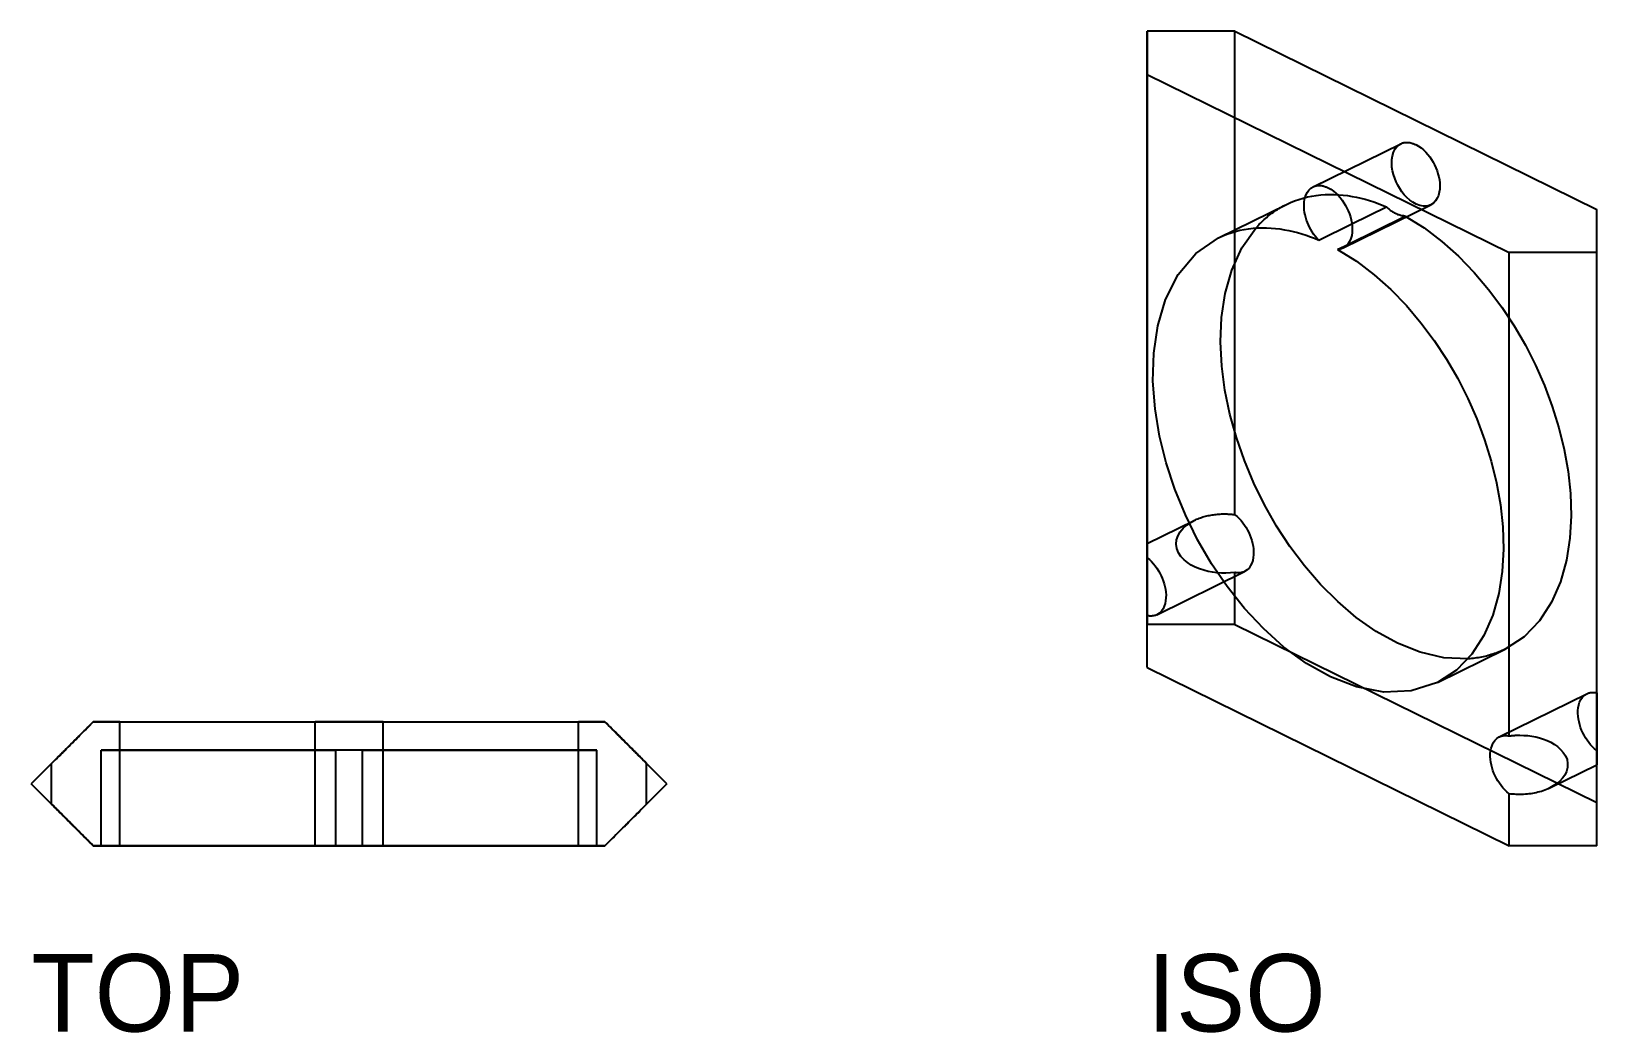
# Model space of a CAD drawing. Header units: millimetres. Extents: x 0 to 258, y -45 to 64.
# Drawn here: x 0 to 50.5, y 31.5 to 63.8 of the extents above; entities that cross this region are included whole.
import ezdxf

# ---------------------------------------------------------------- set-up
doc = ezdxf.new("R2010")
doc.units = ezdxf.units.MM
for name, color, linetype in [('ISO_HIDDEN', 8, 'CONTINUOUS'), ('ISO_VISIBLE', 7, 'Continuous'), ('TOP_HIDDEN', 8, 'CONTINUOUS'), ('TOP_VISIBLE', 7, 'Continuous')]:
    doc.layers.add(name, color=color, linetype=linetype)

msp = doc.modelspace()

# ---------------------------------------------------------------- linework, layer by layer
at = {"layer": 'ISO_HIDDEN'}
for points in [[(36.015, 63.791), (36.015, 44.642)], [(38.843, 48.187), (38.843, 63.791)], [(41.368, 58.769), (44.196, 60.162)], [(45.168, 58.188), (45.051, 58.151), (44.928, 58.146), (44.808, 58.168), (44.693, 58.213), (44.586, 58.273), (44.486, 58.345), (44.394, 58.427), (44.31, 58.517), (44.234, 58.613), (44.165, 58.715), (44.103, 58.821), (44.048, 58.932), (44.002, 59.046), (43.963, 59.163), (43.934, 59.282), (43.914, 59.404), (43.905, 59.526), (43.908, 59.649), (43.926, 59.771), (43.961, 59.889), (44.016, 59.998), (44.095, 60.093), (44.196, 60.162)], [(44.196, 60.162), (44.216, 60.171), (44.236, 60.179), (44.257, 60.186), (44.278, 60.192), (44.3, 60.197), (44.321, 60.201), (44.343, 60.204), (44.365, 60.206), (44.387, 60.206), (44.409, 60.206), (44.431, 60.205), (44.452, 60.203), (44.474, 60.2), (44.496, 60.196), (44.517, 60.192), (44.539, 60.187), (44.56, 60.181), (44.581, 60.174), (44.601, 60.167), (44.622, 60.159), (44.642, 60.151), (44.662, 60.142), (44.682, 60.133)], [(44.682, 60.133), (44.77, 60.083), (44.853, 60.025), (44.93, 59.96), (45.003, 59.889), (45.07, 59.814), (45.132, 59.734), (45.19, 59.651), (45.242, 59.564), (45.289, 59.475), (45.331, 59.383), (45.368, 59.289), (45.399, 59.193), (45.425, 59.095), (45.444, 58.995), (45.456, 58.895), (45.46, 58.794), (45.455, 58.693), (45.441, 58.593), (45.415, 58.495), (45.376, 58.402), (45.322, 58.316), (45.252, 58.243), (45.168, 58.188)], [(38.32, 57.126), (40.505, 58.202)], [(39.522, 57.441), (39.558, 57.482), (39.595, 57.522), (39.632, 57.561), (39.671, 57.6), (39.709, 57.638), (39.749, 57.676), (39.789, 57.713), (39.829, 57.749), (39.87, 57.785), (39.912, 57.819), (39.954, 57.854), (39.997, 57.887), (40.041, 57.92), (40.085, 57.952), (40.129, 57.983), (40.175, 58.013), (40.22, 58.043), (40.266, 58.071), (40.313, 58.099), (40.36, 58.126), (40.408, 58.152), (40.456, 58.178), (40.505, 58.202)], [(40.505, 58.202), (40.636, 58.263), (40.77, 58.318), (40.907, 58.366), (41.046, 58.407), (41.186, 58.443), (41.328, 58.471), (41.472, 58.494), (41.616, 58.51), (41.76, 58.52), (41.905, 58.524), (42.05, 58.523), (42.195, 58.516), (42.339, 58.503), (42.483, 58.486), (42.626, 58.463), (42.768, 58.436), (42.91, 58.404), (43.05, 58.368), (43.189, 58.327), (43.327, 58.283), (43.464, 58.235), (43.599, 58.183), (43.733, 58.128)], [(42.339, 56.796), (45.168, 58.188)], [(42.618, 57.579), (43.733, 58.128)], [(44.344, 57.828), (44.313, 57.827), (44.283, 57.829), (44.253, 57.833), (44.223, 57.837), (44.193, 57.844), (44.164, 57.852), (44.135, 57.861), (44.106, 57.871), (44.078, 57.883), (44.05, 57.895), (44.023, 57.909), (43.996, 57.923), (43.97, 57.938), (43.944, 57.955), (43.919, 57.971), (43.894, 57.989), (43.869, 58.007), (43.846, 58.026), (43.822, 58.045), (43.799, 58.065), (43.777, 58.086), (43.755, 58.107), (43.733, 58.128)], [(42.484, 56.912), (44.344, 57.828)], [(44.344, 57.828), (44.954, 57.445), (45.528, 57.009), (46.065, 56.528), (46.565, 56.01), (47.031, 55.461), (47.462, 54.883), (47.858, 54.281), (48.219, 53.657), (48.545, 53.015), (48.835, 52.355), (49.087, 51.68), (49.3, 50.992), (49.471, 50.292), (49.597, 49.582), (49.673, 48.866), (49.695, 48.146), (49.655, 47.427), (49.544, 46.715), (49.352, 46.021), (49.067, 45.36), (48.677, 44.755), (48.176, 44.239), (47.572, 43.848)], [(50.521, 42.438), (50.521, 58.041)], [(36.015, 47.256), (37.528, 48.001)], [(38.843, 46.32), (38.698, 46.308), (38.554, 46.297), (38.409, 46.302), (38.263, 46.308), (38.12, 46.33), (37.977, 46.353), (37.837, 46.392), (37.698, 46.434), (37.566, 46.493), (37.435, 46.557), (37.315, 46.639), (37.204, 46.731), (37.102, 46.834), (37.027, 46.958), (36.974, 47.092), (36.95, 47.234), (36.958, 47.379), (37.009, 47.515), (37.083, 47.638), (37.175, 47.75), (37.283, 47.846), (37.404, 47.927), (37.528, 48.001)], [(37.528, 48.001), (37.568, 48.02), (37.607, 48.037), (37.648, 48.054), (37.688, 48.07), (37.729, 48.085), (37.771, 48.099), (37.812, 48.112), (37.854, 48.124), (37.896, 48.136), (37.938, 48.146), (37.981, 48.156), (38.024, 48.165), (38.066, 48.173), (38.109, 48.18), (38.152, 48.186), (38.196, 48.192), (38.239, 48.197), (38.282, 48.201), (38.326, 48.205), (38.369, 48.207), (38.413, 48.209), (38.456, 48.21), (38.5, 48.211)], [(38.5, 48.211), (38.515, 48.211), (38.53, 48.211), (38.545, 48.21), (38.56, 48.21), (38.575, 48.21), (38.59, 48.209), (38.605, 48.209), (38.62, 48.208), (38.635, 48.207), (38.65, 48.206), (38.665, 48.206), (38.679, 48.204), (38.694, 48.203), (38.709, 48.202), (38.724, 48.201), (38.739, 48.199), (38.754, 48.198), (38.769, 48.196), (38.784, 48.195), (38.799, 48.193), (38.813, 48.191), (38.828, 48.189), (38.843, 48.187)], [(38.843, 48.187), (38.914, 48.128), (38.981, 48.064), (39.043, 47.996), (39.101, 47.925), (39.155, 47.85), (39.205, 47.772), (39.251, 47.692), (39.292, 47.609), (39.329, 47.525), (39.362, 47.439), (39.39, 47.351), (39.413, 47.261), (39.431, 47.171), (39.443, 47.079), (39.449, 46.987), (39.448, 46.895), (39.439, 46.803), (39.421, 46.712), (39.393, 46.624), (39.353, 46.541), (39.301, 46.465), (39.235, 46.401), (39.157, 46.351)], [(36.015, 47.256), (36.015, 47.244), (36.015, 47.233), (36.015, 47.221), (36.015, 47.209), (36.015, 47.198), (36.015, 47.186), (36.015, 47.174), (36.015, 47.162), (36.015, 47.151), (36.015, 47.139), (36.015, 47.127), (36.015, 47.116), (36.015, 47.104), (36.015, 47.092), (36.015, 47.081), (36.015, 47.069), (36.015, 47.057), (36.015, 47.046), (36.015, 47.034), (36.015, 47.022), (36.015, 47.011), (36.015, 46.999), (36.015, 46.987)], [(36.015, 46.987), (36.015, 46.979), (36.015, 46.97), (36.015, 46.962), (36.015, 46.954), (36.015, 46.945), (36.015, 46.937), (36.015, 46.929), (36.015, 46.92), (36.015, 46.912), (36.015, 46.904), (36.015, 46.895), (36.015, 46.887), (36.015, 46.878), (36.015, 46.87), (36.015, 46.862), (36.015, 46.853), (36.015, 46.845), (36.015, 46.837), (36.015, 46.828), (36.015, 46.82), (36.015, 46.811), (36.015, 46.803), (36.015, 46.795)], [(36.329, 44.958), (39.157, 46.351)], [(39.157, 46.351), (39.145, 46.345), (39.132, 46.34), (39.119, 46.334), (39.106, 46.33), (39.092, 46.326), (39.079, 46.322), (39.065, 46.318), (39.052, 46.315), (39.038, 46.313), (39.024, 46.311), (39.01, 46.309), (38.996, 46.308), (38.982, 46.307), (38.968, 46.307), (38.954, 46.307), (38.94, 46.307), (38.926, 46.308), (38.912, 46.309), (38.898, 46.31), (38.884, 46.312), (38.871, 46.314), (38.857, 46.317), (38.843, 46.32)], [(38.843, 44.642), (38.843, 46.32)], [(36.015, 43.25), (36.015, 44.642)], [(38.843, 44.642), (36.015, 44.642)], [(38.843, 44.642), (50.521, 38.893)], [(45.387, 42.772), (47.572, 43.848)], [(47.572, 43.848), (47.523, 43.824), (47.474, 43.801), (47.424, 43.78), (47.374, 43.759), (47.323, 43.739), (47.272, 43.72), (47.221, 43.701), (47.17, 43.684), (47.118, 43.668), (47.066, 43.652), (47.013, 43.638), (46.961, 43.624), (46.908, 43.611), (46.855, 43.599), (46.801, 43.588), (46.748, 43.578), (46.694, 43.569), (46.64, 43.561), (46.587, 43.554), (46.533, 43.547), (46.478, 43.541), (46.424, 43.537), (46.37, 43.533)], [(50.206, 42.406), (50.219, 42.412), (50.232, 42.418), (50.245, 42.423), (50.258, 42.427), (50.272, 42.432), (50.285, 42.436), (50.299, 42.439), (50.312, 42.442), (50.326, 42.444), (50.34, 42.446), (50.354, 42.448), (50.368, 42.449), (50.382, 42.45), (50.396, 42.45), (50.41, 42.45), (50.424, 42.45), (50.438, 42.449), (50.452, 42.448), (50.466, 42.447), (50.479, 42.445), (50.493, 42.443), (50.507, 42.44), (50.521, 42.438)], [(50.521, 42.438), (50.521, 42.431), (50.521, 42.425), (50.521, 42.419), (50.521, 42.412), (50.521, 42.406), (50.521, 42.4), (50.521, 42.393), (50.521, 42.387), (50.521, 42.381), (50.521, 42.374), (50.521, 42.368), (50.521, 42.362), (50.521, 42.355), (50.521, 42.349), (50.521, 42.343), (50.521, 42.337), (50.521, 42.33), (50.521, 42.324), (50.521, 42.318), (50.521, 42.311), (50.521, 42.305), (50.521, 42.299), (50.521, 42.292)], [(47.378, 41.014), (50.206, 42.406)], [(50.521, 40.57), (50.45, 40.629), (50.383, 40.693), (50.321, 40.761), (50.263, 40.833), (50.209, 40.908), (50.159, 40.985), (50.113, 41.065), (50.072, 41.148), (50.035, 41.232), (50.002, 41.319), (49.974, 41.407), (49.951, 41.496), (49.933, 41.587), (49.921, 41.678), (49.915, 41.77), (49.916, 41.863), (49.925, 41.954), (49.943, 42.045), (49.971, 42.133), (50.011, 42.216), (50.063, 42.292), (50.129, 42.357), (50.206, 42.406)], [(50.521, 42.292), (50.521, 42.197), (50.521, 42.102), (50.521, 42.007), (50.521, 41.913), (50.521, 41.818), (50.521, 41.723), (50.521, 41.628), (50.521, 41.533), (50.521, 41.438), (50.521, 41.343), (50.521, 41.248), (50.521, 41.153), (50.521, 41.058), (50.521, 40.963), (50.521, 40.868), (50.521, 40.773), (50.521, 40.678), (50.521, 40.583), (50.521, 40.488), (50.521, 40.394), (50.521, 40.299), (50.521, 40.204), (50.521, 40.109)], [(50.521, 40.109), (50.521, 40.129), (50.521, 40.149), (50.521, 40.169), (50.521, 40.189), (50.521, 40.209), (50.521, 40.229), (50.521, 40.249), (50.521, 40.269), (50.521, 40.289), (50.521, 40.309), (50.521, 40.329), (50.521, 40.349), (50.521, 40.369), (50.521, 40.389), (50.521, 40.41), (50.521, 40.43), (50.521, 40.45), (50.521, 40.47), (50.521, 40.49), (50.521, 40.51), (50.521, 40.53), (50.521, 40.55), (50.521, 40.57)], [(50.521, 38.893), (50.521, 40.57)], [(49.007, 39.364), (50.521, 40.109)], [(50.521, 37.5), (50.521, 38.893)]]:
    msp.add_lwpolyline(points, dxfattribs=at)
at = {"layer": 'ISO_VISIBLE'}
for points in [[(36.015, 62.398), (36.015, 63.791)], [(38.843, 63.791), (36.015, 63.791)], [(38.843, 63.791), (50.521, 58.041)], [(36.015, 46.795), (36.015, 62.398)], [(36.015, 62.398), (47.692, 56.649)], [(41.548, 57.052), (41.491, 57.114), (41.437, 57.179), (41.386, 57.247), (41.339, 57.318), (41.296, 57.39), (41.256, 57.464), (41.219, 57.541), (41.187, 57.619), (41.158, 57.698), (41.132, 57.779), (41.112, 57.861), (41.095, 57.943), (41.083, 58.027), (41.077, 58.111), (41.076, 58.196), (41.082, 58.28), (41.094, 58.364), (41.115, 58.446), (41.144, 58.525), (41.184, 58.599), (41.234, 58.667), (41.296, 58.725), (41.368, 58.769)], [(41.368, 58.769), (41.388, 58.779), (41.408, 58.787), (41.429, 58.794), (41.45, 58.8), (41.471, 58.805), (41.493, 58.808), (41.515, 58.811), (41.536, 58.813), (41.558, 58.814), (41.58, 58.814), (41.602, 58.812), (41.624, 58.81), (41.646, 58.808), (41.667, 58.804), (41.689, 58.799), (41.71, 58.794), (41.731, 58.788), (41.752, 58.782), (41.773, 58.775), (41.793, 58.767), (41.814, 58.758), (41.834, 58.749), (41.854, 58.74)], [(41.854, 58.74), (41.942, 58.69), (42.024, 58.632), (42.102, 58.568), (42.174, 58.497), (42.242, 58.421), (42.304, 58.342), (42.361, 58.258), (42.413, 58.172), (42.461, 58.082), (42.503, 57.99), (42.54, 57.896), (42.571, 57.8), (42.596, 57.702), (42.615, 57.603), (42.627, 57.502), (42.631, 57.401), (42.627, 57.3), (42.613, 57.2), (42.587, 57.102), (42.548, 57.009), (42.494, 56.924), (42.424, 56.851), (42.339, 56.796)], [(50.521, 56.649), (50.521, 58.041)], [(45.387, 42.772), (44.538, 42.498), (43.646, 42.462), (42.768, 42.627), (41.933, 42.948), (41.153, 43.385), (40.429, 43.912), (39.763, 44.509), (39.151, 45.162), (38.594, 45.863), (38.091, 46.602), (37.641, 47.376), (37.246, 48.179), (36.907, 49.007), (36.627, 49.858), (36.412, 50.726), (36.267, 51.609), (36.2, 52.502), (36.223, 53.396), (36.353, 54.281), (36.608, 55.138), (37.013, 55.935), (37.585, 56.62), (38.32, 57.126)], [(38.32, 57.126), (38.451, 57.187), (38.585, 57.242), (38.722, 57.29), (38.861, 57.332), (39.001, 57.367), (39.143, 57.395), (39.287, 57.418), (39.431, 57.434), (39.575, 57.444), (39.72, 57.448), (39.865, 57.447), (40.01, 57.44), (40.154, 57.427), (40.298, 57.41), (40.441, 57.387), (40.583, 57.36), (40.725, 57.328), (40.865, 57.292), (41.004, 57.252), (41.142, 57.207), (41.279, 57.159), (41.414, 57.108), (41.548, 57.052)], [(46.37, 43.533), (45.586, 43.566), (44.821, 43.744), (44.091, 44.036), (43.404, 44.418), (42.762, 44.87), (42.163, 45.379), (41.607, 45.935), (41.093, 46.531), (40.621, 47.159), (40.19, 47.817), (39.8, 48.5), (39.453, 49.205), (39.149, 49.931), (38.891, 50.673), (38.68, 51.431), (38.522, 52.201), (38.42, 52.98), (38.382, 53.766), (38.415, 54.551), (38.531, 55.328), (38.744, 56.085), (39.07, 56.8), (39.522, 57.441)], [(41.548, 57.052), (42.618, 57.579)], [(42.159, 56.752), (42.484, 56.912)], [(42.339, 56.796), (42.332, 56.792), (42.325, 56.789), (42.317, 56.786), (42.31, 56.783), (42.302, 56.78), (42.294, 56.777), (42.287, 56.774), (42.279, 56.772), (42.271, 56.769), (42.263, 56.767), (42.256, 56.765), (42.248, 56.763), (42.24, 56.761), (42.232, 56.76), (42.224, 56.758), (42.216, 56.757), (42.208, 56.756), (42.2, 56.755), (42.191, 56.754), (42.183, 56.753), (42.175, 56.753), (42.167, 56.752), (42.159, 56.752)], [(42.159, 56.752), (42.769, 56.369), (43.343, 55.933), (43.88, 55.453), (44.381, 54.935), (44.846, 54.385), (45.277, 53.807), (45.673, 53.205), (46.034, 52.582), (46.36, 51.939), (46.65, 51.279), (46.902, 50.604), (47.115, 49.916), (47.286, 49.216), (47.412, 48.507), (47.488, 47.79), (47.51, 47.07), (47.47, 46.351), (47.359, 45.639), (47.167, 44.945), (46.882, 44.284), (46.492, 43.679), (45.991, 43.163), (45.387, 42.772)], [(47.692, 41.045), (47.692, 56.649)], [(50.521, 56.649), (47.692, 56.649)], [(50.521, 37.5), (50.521, 56.649)], [(36.015, 44.927), (36.015, 45.028), (36.015, 45.13), (36.015, 45.231), (36.015, 45.332), (36.015, 45.433), (36.015, 45.535), (36.015, 45.636), (36.015, 45.737), (36.015, 45.838), (36.015, 45.94), (36.015, 46.041), (36.015, 46.142), (36.015, 46.243), (36.015, 46.345), (36.015, 46.446), (36.015, 46.547), (36.015, 46.648), (36.015, 46.75), (36.015, 46.851), (36.015, 46.952), (36.015, 47.053), (36.015, 47.155), (36.015, 47.256)], [(36.015, 46.795), (36.086, 46.736), (36.152, 46.672), (36.215, 46.604), (36.273, 46.532), (36.327, 46.457), (36.377, 46.379), (36.422, 46.299), (36.464, 46.217), (36.501, 46.132), (36.534, 46.046), (36.562, 45.958), (36.585, 45.869), (36.603, 45.778), (36.615, 45.687), (36.621, 45.594), (36.619, 45.502), (36.61, 45.41), (36.592, 45.32), (36.564, 45.232), (36.525, 45.149), (36.472, 45.073), (36.407, 45.008), (36.329, 44.958)], [(36.329, 44.958), (36.316, 44.952), (36.304, 44.947), (36.29, 44.942), (36.277, 44.937), (36.264, 44.933), (36.25, 44.929), (36.237, 44.926), (36.223, 44.923), (36.209, 44.92), (36.196, 44.918), (36.182, 44.917), (36.168, 44.915), (36.154, 44.915), (36.14, 44.914), (36.126, 44.914), (36.112, 44.915), (36.098, 44.915), (36.084, 44.916), (36.07, 44.918), (36.056, 44.92), (36.042, 44.922), (36.028, 44.924), (36.015, 44.927)], [(36.015, 43.25), (36.015, 44.927)], [(36.015, 43.25), (47.692, 37.5)], [(47.692, 39.177), (47.621, 39.236), (47.555, 39.3), (47.493, 39.368), (47.434, 39.44), (47.38, 39.515), (47.33, 39.593), (47.285, 39.673), (47.243, 39.755), (47.206, 39.84), (47.173, 39.926), (47.145, 40.014), (47.122, 40.103), (47.104, 40.194), (47.092, 40.285), (47.087, 40.378), (47.088, 40.47), (47.097, 40.562), (47.115, 40.652), (47.143, 40.74), (47.182, 40.823), (47.235, 40.899), (47.3, 40.964), (47.378, 41.014)], [(47.378, 41.014), (47.391, 41.02), (47.404, 41.025), (47.417, 41.03), (47.43, 41.035), (47.443, 41.039), (47.457, 41.043), (47.47, 41.046), (47.484, 41.049), (47.498, 41.052), (47.512, 41.054), (47.525, 41.055), (47.539, 41.057), (47.553, 41.057), (47.567, 41.058), (47.581, 41.058), (47.595, 41.057), (47.609, 41.057), (47.623, 41.056), (47.637, 41.054), (47.651, 41.052), (47.665, 41.05), (47.679, 41.048), (47.692, 41.045)], [(47.692, 41.045), (47.707, 41.047), (47.722, 41.049), (47.737, 41.051), (47.752, 41.052), (47.767, 41.054), (47.782, 41.056), (47.796, 41.057), (47.811, 41.059), (47.826, 41.06), (47.841, 41.061), (47.856, 41.062), (47.871, 41.063), (47.886, 41.064), (47.901, 41.065), (47.916, 41.066), (47.931, 41.066), (47.946, 41.067), (47.961, 41.067), (47.976, 41.068), (47.991, 41.068), (48.006, 41.068), (48.021, 41.069), (48.036, 41.069)], [(48.036, 41.069), (48.166, 41.062), (48.296, 41.054), (48.424, 41.034), (48.553, 41.013), (48.679, 40.979), (48.804, 40.943), (48.924, 40.893), (49.043, 40.841), (49.154, 40.772), (49.261, 40.698), (49.358, 40.611), (49.442, 40.512), (49.513, 40.404), (49.563, 40.284), (49.584, 40.156), (49.579, 40.027), (49.55, 39.901), (49.495, 39.783), (49.417, 39.679), (49.329, 39.584), (49.229, 39.5), (49.12, 39.43), (49.007, 39.364)], [(49.007, 39.364), (48.954, 39.339), (48.9, 39.316), (48.846, 39.294), (48.791, 39.275), (48.735, 39.256), (48.679, 39.24), (48.622, 39.225), (48.565, 39.211), (48.508, 39.199), (48.451, 39.189), (48.393, 39.179), (48.335, 39.172), (48.277, 39.165), (48.218, 39.161), (48.16, 39.157), (48.101, 39.155), (48.043, 39.154), (47.984, 39.154), (47.926, 39.157), (47.867, 39.16), (47.809, 39.164), (47.751, 39.17), (47.692, 39.177)], [(47.692, 37.5), (47.692, 39.177)], [(50.521, 37.5), (47.692, 37.5)]]:
    msp.add_lwpolyline(points, dxfattribs=at)
at = {"layer": 'TOP_HIDDEN'}
for points in [[(2, 41.5), (0, 39.5)], [(2, 41.5), (1.942, 41.442), (1.883, 41.383), (1.825, 41.325), (1.766, 41.266), (1.708, 41.208), (1.65, 41.15), (1.591, 41.091), (1.533, 41.033), (1.475, 40.975), (1.416, 40.916), (1.358, 40.858), (1.299, 40.799), (1.241, 40.741), (1.183, 40.683), (1.124, 40.624), (1.066, 40.566), (1.008, 40.508), (0.949, 40.449), (0.891, 40.391), (0.832, 40.332), (0.774, 40.274), (0.716, 40.216), (0.657, 40.157)], [(1.757, 41.257), (1.768, 41.268), (1.778, 41.278), (1.789, 41.289), (1.8, 41.3), (1.81, 41.31), (1.821, 41.321), (1.831, 41.331), (1.842, 41.342), (1.852, 41.352), (1.863, 41.363), (1.873, 41.373), (1.884, 41.384), (1.895, 41.395), (1.905, 41.405), (1.916, 41.416), (1.926, 41.426), (1.937, 41.437), (1.947, 41.447), (1.958, 41.458), (1.968, 41.468), (1.979, 41.479), (1.989, 41.489), (2, 41.5)], [(2, 41.5), (18.515, 41.5)], [(2, 41.5), (2.037, 41.5), (2.075, 41.5), (2.112, 41.5), (2.149, 41.5), (2.186, 41.5), (2.224, 41.5), (2.261, 41.5), (2.298, 41.5), (2.335, 41.5), (2.373, 41.5), (2.41, 41.5), (2.447, 41.5), (2.485, 41.5), (2.522, 41.5), (2.559, 41.5), (2.596, 41.5), (2.634, 41.5), (2.671, 41.5), (2.708, 41.5), (2.746, 41.5), (2.783, 41.5), (2.82, 41.5), (2.857, 41.5)], [(2.857, 41.5), (2.82, 41.5), (2.783, 41.5), (2.746, 41.5), (2.708, 41.5), (2.671, 41.5), (2.634, 41.5), (2.596, 41.5), (2.559, 41.5), (2.522, 41.5), (2.485, 41.5), (2.447, 41.5), (2.41, 41.5), (2.373, 41.5), (2.335, 41.5), (2.298, 41.5), (2.261, 41.5), (2.224, 41.5), (2.186, 41.5), (2.149, 41.5), (2.112, 41.5), (2.075, 41.5), (2.037, 41.5), (2, 41.5)], [(2.857, 37.5), (2.857, 41.5)], [(11.357, 41.5), (11.262, 41.5), (11.166, 41.5), (11.07, 41.5), (10.975, 41.5), (10.879, 41.5), (10.783, 41.5), (10.688, 41.5), (10.592, 41.5), (10.496, 41.5), (10.401, 41.5), (10.305, 41.5), (10.21, 41.5), (10.114, 41.5), (10.018, 41.5), (9.923, 41.5), (9.827, 41.5), (9.731, 41.5), (9.636, 41.5), (9.54, 41.5), (9.444, 41.5), (9.349, 41.5), (9.253, 41.5), (9.157, 41.5)], [(9.157, 41.5), (9.205, 41.5), (9.253, 41.5), (9.301, 41.5), (9.349, 41.5), (9.396, 41.5), (9.444, 41.5), (9.492, 41.5), (9.54, 41.5), (9.588, 41.5), (9.636, 41.5), (9.683, 41.5), (9.731, 41.5), (9.779, 41.5), (9.827, 41.5), (9.875, 41.5), (9.923, 41.5), (9.97, 41.5), (10.018, 41.5), (10.066, 41.5), (10.114, 41.5), (10.162, 41.5), (10.21, 41.5), (10.257, 41.5)], [(9.157, 37.5), (9.157, 41.5)], [(10.257, 41.5), (10.305, 41.5), (10.353, 41.5), (10.401, 41.5), (10.449, 41.5), (10.496, 41.5), (10.544, 41.5), (10.592, 41.5), (10.64, 41.5), (10.688, 41.5), (10.736, 41.5), (10.783, 41.5), (10.831, 41.5), (10.879, 41.5), (10.927, 41.5), (10.975, 41.5), (11.023, 41.5), (11.07, 41.5), (11.118, 41.5), (11.166, 41.5), (11.214, 41.5), (11.262, 41.5), (11.31, 41.5), (11.357, 41.5)], [(11.357, 37.5), (11.357, 41.5)], [(18.515, 41.5), (18.477, 41.5), (18.44, 41.5), (18.403, 41.5), (18.366, 41.5), (18.328, 41.5), (18.291, 41.5), (18.254, 41.5), (18.217, 41.5), (18.179, 41.5), (18.142, 41.5), (18.105, 41.5), (18.067, 41.5), (18.03, 41.5), (17.993, 41.5), (17.956, 41.5), (17.918, 41.5), (17.881, 41.5), (17.844, 41.5), (17.806, 41.5), (17.769, 41.5), (17.732, 41.5), (17.695, 41.5), (17.657, 41.5)], [(17.657, 41.5), (17.695, 41.5), (17.732, 41.5), (17.769, 41.5), (17.806, 41.5), (17.844, 41.5), (17.881, 41.5), (17.918, 41.5), (17.956, 41.5), (17.993, 41.5), (18.03, 41.5), (18.067, 41.5), (18.105, 41.5), (18.142, 41.5), (18.179, 41.5), (18.217, 41.5), (18.254, 41.5), (18.291, 41.5), (18.328, 41.5), (18.366, 41.5), (18.403, 41.5), (18.44, 41.5), (18.477, 41.5), (18.515, 41.5)], [(17.657, 37.5), (17.657, 41.5)], [(20.515, 39.5), (18.515, 41.5)], [(19.857, 40.157), (19.799, 40.216), (19.741, 40.274), (19.682, 40.332), (19.624, 40.391), (19.565, 40.449), (19.507, 40.508), (19.449, 40.566), (19.39, 40.624), (19.332, 40.683), (19.274, 40.741), (19.215, 40.799), (19.157, 40.858), (19.098, 40.916), (19.04, 40.975), (18.982, 41.033), (18.923, 41.091), (18.865, 41.15), (18.807, 41.208), (18.748, 41.266), (18.69, 41.325), (18.631, 41.383), (18.573, 41.442), (18.515, 41.5)], [(18.515, 41.5), (18.525, 41.489), (18.536, 41.479), (18.546, 41.468), (18.557, 41.458), (18.567, 41.447), (18.578, 41.437), (18.589, 41.426), (18.599, 41.416), (18.61, 41.405), (18.62, 41.395), (18.631, 41.384), (18.641, 41.373), (18.652, 41.363), (18.662, 41.352), (18.673, 41.342), (18.684, 41.331), (18.694, 41.321), (18.705, 41.31), (18.715, 41.3), (18.726, 41.289), (18.736, 41.278), (18.747, 41.268), (18.757, 41.257)], [(0.657, 40.157), (0.705, 40.205), (0.753, 40.253), (0.801, 40.301), (0.849, 40.349), (0.896, 40.396), (0.944, 40.444), (0.992, 40.492), (1.04, 40.54), (1.088, 40.588), (1.136, 40.636), (1.183, 40.683), (1.231, 40.731), (1.279, 40.779), (1.327, 40.827), (1.375, 40.875), (1.423, 40.923), (1.47, 40.97), (1.518, 41.018), (1.566, 41.066), (1.614, 41.114), (1.662, 41.162), (1.71, 41.21), (1.757, 41.257)], [(18.757, 41.257), (18.805, 41.21), (18.853, 41.162), (18.901, 41.114), (18.949, 41.066), (18.996, 41.018), (19.044, 40.97), (19.092, 40.923), (19.14, 40.875), (19.188, 40.827), (19.236, 40.779), (19.283, 40.731), (19.331, 40.683), (19.379, 40.636), (19.427, 40.588), (19.475, 40.54), (19.523, 40.492), (19.57, 40.444), (19.618, 40.396), (19.666, 40.349), (19.714, 40.301), (19.762, 40.253), (19.81, 40.205), (19.857, 40.157)], [(18.257, 40.59), (17.562, 40.59), (16.866, 40.59), (16.17, 40.59), (15.475, 40.59), (14.779, 40.59), (14.083, 40.59), (13.388, 40.59), (12.692, 40.59), (11.996, 40.59), (11.301, 40.59), (10.605, 40.59), (9.91, 40.59), (9.214, 40.59), (8.518, 40.59), (7.823, 40.59), (7.127, 40.59), (6.431, 40.59), (5.736, 40.59), (5.04, 40.59), (4.344, 40.59), (3.649, 40.59), (2.953, 40.59), (2.257, 40.59)], [(2.257, 40.59), (2.586, 40.59), (2.915, 40.59), (3.245, 40.59), (3.574, 40.59), (3.903, 40.59), (4.232, 40.59), (4.561, 40.59), (4.89, 40.59), (5.219, 40.59), (5.548, 40.59), (5.877, 40.59), (6.206, 40.59), (6.535, 40.59), (6.864, 40.59), (7.193, 40.59), (7.522, 40.59), (7.851, 40.59), (8.18, 40.59), (8.509, 40.59), (8.838, 40.59), (9.167, 40.59), (9.496, 40.59), (9.825, 40.59)], [(2.257, 37.5), (2.257, 40.59)], [(9.825, 37.5), (9.825, 40.59)], [(10.689, 40.59), (10.652, 40.59), (10.614, 40.59), (10.577, 40.59), (10.539, 40.59), (10.501, 40.59), (10.464, 40.59), (10.426, 40.59), (10.389, 40.59), (10.351, 40.59), (10.314, 40.59), (10.276, 40.59), (10.239, 40.59), (10.201, 40.59), (10.163, 40.59), (10.126, 40.59), (10.088, 40.59), (10.051, 40.59), (10.013, 40.59), (9.976, 40.59), (9.938, 40.59), (9.901, 40.59), (9.863, 40.59), (9.825, 40.59)], [(10.689, 37.5), (10.689, 40.59)], [(10.689, 40.59), (11.018, 40.59), (11.347, 40.59), (11.676, 40.59), (12.005, 40.59), (12.334, 40.59), (12.664, 40.59), (12.993, 40.59), (13.322, 40.59), (13.651, 40.59), (13.98, 40.59), (14.309, 40.59), (14.638, 40.59), (14.967, 40.59), (15.296, 40.59), (15.625, 40.59), (15.954, 40.59), (16.283, 40.59), (16.612, 40.59), (16.941, 40.59), (17.27, 40.59), (17.599, 40.59), (17.928, 40.59), (18.257, 40.59)], [(18.257, 37.5), (18.257, 40.59)], [(0.657, 38.843), (0.657, 40.157)], [(19.857, 38.843), (19.857, 40.157)], [(2, 37.5), (0, 39.5)], [(20.515, 39.5), (18.515, 37.5)], [(2, 37.5), (1.942, 37.558), (1.883, 37.617), (1.825, 37.675), (1.766, 37.734), (1.708, 37.792), (1.65, 37.85), (1.591, 37.909), (1.533, 37.967), (1.475, 38.025), (1.416, 38.084), (1.358, 38.142), (1.299, 38.201), (1.241, 38.259), (1.183, 38.317), (1.124, 38.376), (1.066, 38.434), (1.008, 38.492), (0.949, 38.551), (0.891, 38.609), (0.832, 38.668), (0.774, 38.726), (0.716, 38.784), (0.657, 38.843)], [(0.657, 38.843), (0.705, 38.795), (0.753, 38.747), (0.801, 38.699), (0.849, 38.651), (0.896, 38.604), (0.944, 38.556), (0.992, 38.508), (1.04, 38.46), (1.088, 38.412), (1.136, 38.364), (1.183, 38.317), (1.231, 38.269), (1.279, 38.221), (1.327, 38.173), (1.375, 38.125), (1.423, 38.077), (1.47, 38.03), (1.518, 37.982), (1.566, 37.934), (1.614, 37.886), (1.662, 37.838), (1.71, 37.79), (1.757, 37.743)], [(19.857, 38.843), (19.799, 38.784), (19.741, 38.726), (19.682, 38.668), (19.624, 38.609), (19.565, 38.551), (19.507, 38.492), (19.449, 38.434), (19.39, 38.376), (19.332, 38.317), (19.274, 38.259), (19.215, 38.201), (19.157, 38.142), (19.098, 38.084), (19.04, 38.025), (18.982, 37.967), (18.923, 37.909), (18.865, 37.85), (18.807, 37.792), (18.748, 37.734), (18.69, 37.675), (18.631, 37.617), (18.573, 37.558), (18.515, 37.5)], [(18.757, 37.743), (18.805, 37.79), (18.853, 37.838), (18.901, 37.886), (18.949, 37.934), (18.996, 37.982), (19.044, 38.03), (19.092, 38.077), (19.14, 38.125), (19.188, 38.173), (19.236, 38.221), (19.283, 38.269), (19.331, 38.317), (19.379, 38.364), (19.427, 38.412), (19.475, 38.46), (19.523, 38.508), (19.57, 38.556), (19.618, 38.604), (19.666, 38.651), (19.714, 38.699), (19.762, 38.747), (19.81, 38.795), (19.857, 38.843)], [(1.757, 37.743), (1.768, 37.732), (1.778, 37.722), (1.789, 37.711), (1.8, 37.7), (1.81, 37.69), (1.821, 37.679), (1.831, 37.669), (1.842, 37.658), (1.852, 37.648), (1.863, 37.637), (1.873, 37.627), (1.884, 37.616), (1.895, 37.605), (1.905, 37.595), (1.916, 37.584), (1.926, 37.574), (1.937, 37.563), (1.947, 37.553), (1.958, 37.542), (1.968, 37.532), (1.979, 37.521), (1.989, 37.511), (2, 37.5)], [(2, 37.5), (18.515, 37.5)], [(2, 37.5), (2.037, 37.5), (2.075, 37.5), (2.112, 37.5), (2.149, 37.5), (2.186, 37.5), (2.224, 37.5), (2.261, 37.5), (2.298, 37.5), (2.335, 37.5), (2.373, 37.5), (2.41, 37.5), (2.447, 37.5), (2.485, 37.5), (2.522, 37.5), (2.559, 37.5), (2.596, 37.5), (2.634, 37.5), (2.671, 37.5), (2.708, 37.5), (2.746, 37.5), (2.783, 37.5), (2.82, 37.5), (2.857, 37.5)], [(2.857, 37.5), (2.82, 37.5), (2.783, 37.5), (2.746, 37.5), (2.708, 37.5), (2.671, 37.5), (2.634, 37.5), (2.596, 37.5), (2.559, 37.5), (2.522, 37.5), (2.485, 37.5), (2.447, 37.5), (2.41, 37.5), (2.373, 37.5), (2.335, 37.5), (2.298, 37.5), (2.261, 37.5), (2.224, 37.5), (2.186, 37.5), (2.149, 37.5), (2.112, 37.5), (2.075, 37.5), (2.037, 37.5), (2, 37.5)], [(18.257, 37.5), (17.562, 37.5), (16.866, 37.5), (16.17, 37.5), (15.475, 37.5), (14.779, 37.5), (14.083, 37.5), (13.388, 37.5), (12.692, 37.5), (11.996, 37.5), (11.301, 37.5), (10.605, 37.5), (9.91, 37.5), (9.214, 37.5), (8.518, 37.5), (7.823, 37.5), (7.127, 37.5), (6.431, 37.5), (5.736, 37.5), (5.04, 37.5), (4.344, 37.5), (3.649, 37.5), (2.953, 37.5), (2.257, 37.5)], [(2.257, 37.5), (2.586, 37.5), (2.915, 37.5), (3.245, 37.5), (3.574, 37.5), (3.903, 37.5), (4.232, 37.5), (4.561, 37.5), (4.89, 37.5), (5.219, 37.5), (5.548, 37.5), (5.877, 37.5), (6.206, 37.5), (6.535, 37.5), (6.864, 37.5), (7.193, 37.5), (7.522, 37.5), (7.851, 37.5), (8.18, 37.5), (8.509, 37.5), (8.838, 37.5), (9.167, 37.5), (9.496, 37.5), (9.825, 37.5)], [(9.825, 37.5), (9.796, 37.5), (9.767, 37.5), (9.738, 37.5), (9.709, 37.5), (9.68, 37.5), (9.651, 37.5), (9.622, 37.5), (9.593, 37.5), (9.564, 37.5), (9.535, 37.5), (9.506, 37.5), (9.477, 37.5), (9.448, 37.5), (9.419, 37.5), (9.39, 37.5), (9.361, 37.5), (9.332, 37.5), (9.303, 37.5), (9.274, 37.5), (9.245, 37.5), (9.215, 37.5), (9.186, 37.5), (9.157, 37.5)], [(9.157, 37.5), (9.205, 37.5), (9.253, 37.5), (9.301, 37.5), (9.349, 37.5), (9.396, 37.5), (9.444, 37.5), (9.492, 37.5), (9.54, 37.5), (9.588, 37.5), (9.636, 37.5), (9.683, 37.5), (9.731, 37.5), (9.779, 37.5), (9.827, 37.5), (9.875, 37.5), (9.923, 37.5), (9.97, 37.5), (10.018, 37.5), (10.066, 37.5), (10.114, 37.5), (10.162, 37.5), (10.21, 37.5), (10.257, 37.5)], [(10.257, 37.5), (10.305, 37.5), (10.353, 37.5), (10.401, 37.5), (10.449, 37.5), (10.496, 37.5), (10.544, 37.5), (10.592, 37.5), (10.64, 37.5), (10.688, 37.5), (10.736, 37.5), (10.783, 37.5), (10.831, 37.5), (10.879, 37.5), (10.927, 37.5), (10.975, 37.5), (11.023, 37.5), (11.07, 37.5), (11.118, 37.5), (11.166, 37.5), (11.214, 37.5), (11.262, 37.5), (11.31, 37.5), (11.357, 37.5)], [(10.689, 37.5), (11.018, 37.5), (11.347, 37.5), (11.676, 37.5), (12.005, 37.5), (12.334, 37.5), (12.664, 37.5), (12.993, 37.5), (13.322, 37.5), (13.651, 37.5), (13.98, 37.5), (14.309, 37.5), (14.638, 37.5), (14.967, 37.5), (15.296, 37.5), (15.625, 37.5), (15.954, 37.5), (16.283, 37.5), (16.612, 37.5), (16.941, 37.5), (17.27, 37.5), (17.599, 37.5), (17.928, 37.5), (18.257, 37.5)], [(11.357, 37.5), (11.328, 37.5), (11.299, 37.5), (11.27, 37.5), (11.241, 37.5), (11.212, 37.5), (11.183, 37.5), (11.154, 37.5), (11.125, 37.5), (11.096, 37.5), (11.067, 37.5), (11.038, 37.5), (11.009, 37.5), (10.98, 37.5), (10.951, 37.5), (10.922, 37.5), (10.893, 37.5), (10.864, 37.5), (10.834, 37.5), (10.805, 37.5), (10.776, 37.5), (10.747, 37.5), (10.718, 37.5), (10.689, 37.5)], [(18.515, 37.5), (18.477, 37.5), (18.44, 37.5), (18.403, 37.5), (18.366, 37.5), (18.328, 37.5), (18.291, 37.5), (18.254, 37.5), (18.217, 37.5), (18.179, 37.5), (18.142, 37.5), (18.105, 37.5), (18.067, 37.5), (18.03, 37.5), (17.993, 37.5), (17.956, 37.5), (17.918, 37.5), (17.881, 37.5), (17.844, 37.5), (17.806, 37.5), (17.769, 37.5), (17.732, 37.5), (17.695, 37.5), (17.657, 37.5)], [(17.657, 37.5), (17.695, 37.5), (17.732, 37.5), (17.769, 37.5), (17.806, 37.5), (17.844, 37.5), (17.881, 37.5), (17.918, 37.5), (17.956, 37.5), (17.993, 37.5), (18.03, 37.5), (18.067, 37.5), (18.105, 37.5), (18.142, 37.5), (18.179, 37.5), (18.217, 37.5), (18.254, 37.5), (18.291, 37.5), (18.328, 37.5), (18.366, 37.5), (18.403, 37.5), (18.44, 37.5), (18.477, 37.5), (18.515, 37.5)], [(18.515, 37.5), (18.525, 37.511), (18.536, 37.521), (18.546, 37.532), (18.557, 37.542), (18.567, 37.553), (18.578, 37.563), (18.589, 37.574), (18.599, 37.584), (18.61, 37.595), (18.62, 37.605), (18.631, 37.616), (18.641, 37.627), (18.652, 37.637), (18.662, 37.648), (18.673, 37.658), (18.684, 37.669), (18.694, 37.679), (18.705, 37.69), (18.715, 37.7), (18.726, 37.711), (18.736, 37.722), (18.747, 37.732), (18.757, 37.743)]]:
    msp.add_lwpolyline(points, dxfattribs=at)
at = {"layer": 'TOP_VISIBLE'}
for points in [[(2, 41.5), (0, 39.5)], [(2, 41.5), (18.515, 41.5)], [(20.515, 39.5), (18.515, 41.5)], [(2, 37.5), (0, 39.5)], [(20.515, 39.5), (18.515, 37.5)], [(2, 37.5), (18.515, 37.5)]]:
    msp.add_lwpolyline(points, dxfattribs=at)

# ---------------------------------------------------------------- texts
at = {"layer": 'ISO_VISIBLE'}
msp.add_text('ISO', height=2.5, dxfattribs=at).set_placement((36.015, 31.5))
at = {"layer": 'TOP_VISIBLE'}
msp.add_text('TOP', height=2.5, dxfattribs=at).set_placement((0, 31.5))

doc.saveas('drawing.dxf')
